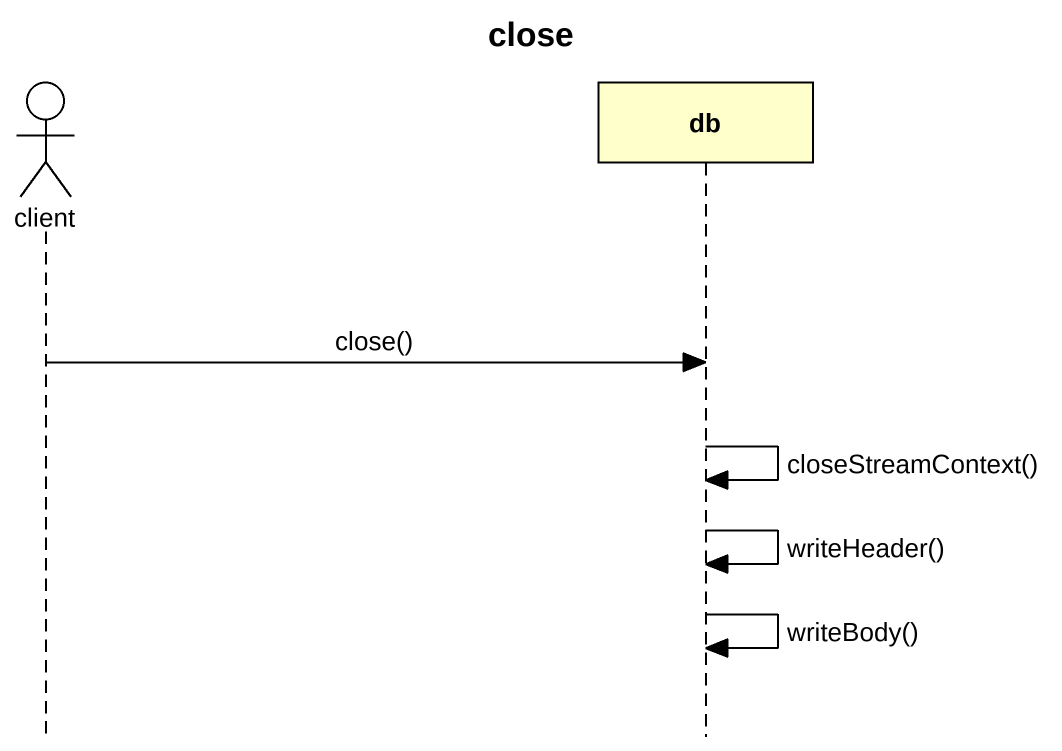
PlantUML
@startuml
title close
hide footbox
actor client
participant db

client -> db : close()
db -> db : closeStreamContext()
db -> db : writeHeader()
db -> db : writeBody()
@enduml
